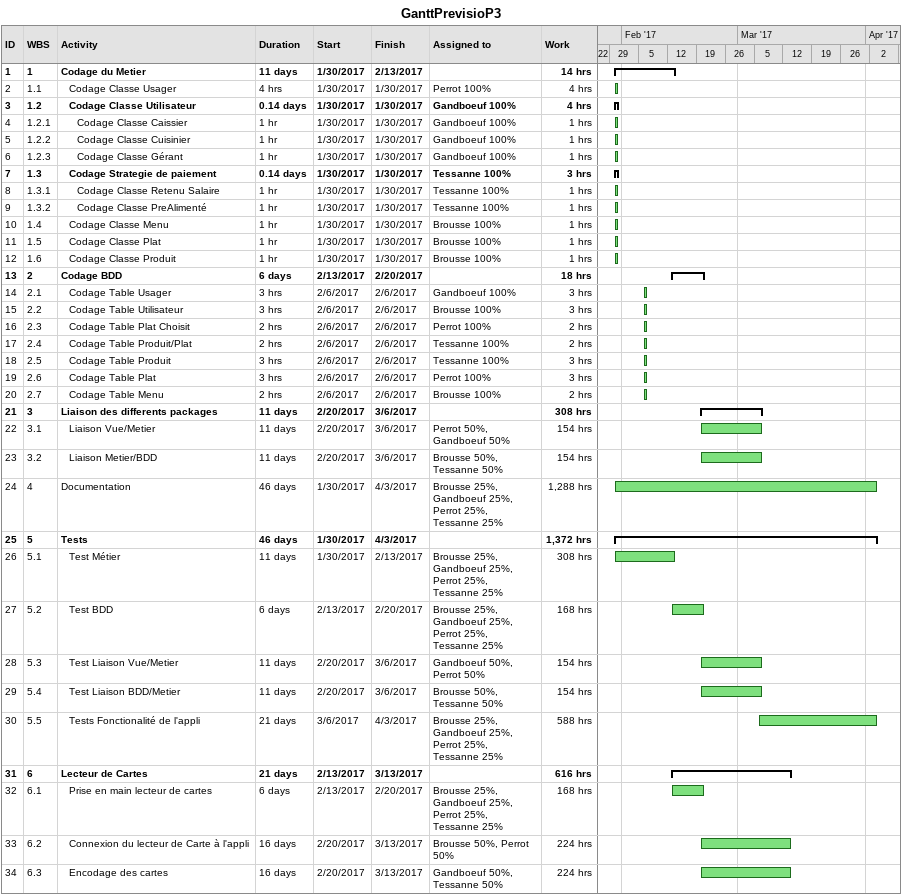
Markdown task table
GanttPrevisioP3

| ID | WBS | Task | Duration | Start | Finish | Resources | Work (h) |
|---|---|---|---|---|---|---|---|
| 1 | 1 | **Codage du Metier** | 11d | 2017-01-30 | 2017-02-13 |  | 14 |
| 2 | 1.1 | Codage Classe Usager | 4h | 2017-01-30 | 2017-01-30 | Perrot 100% | 4 |
| 3 | 1.2 | **Codage Classe Utilisateur** | 0.14d | 2017-01-30 | 2017-01-30 | Gandboeuf 100% | 4 |
| 4 | 1.2.1 | Codage Classe Caissier | 1h | 2017-01-30 | 2017-01-30 | Gandboeuf 100% | 1 |
| 5 | 1.2.2 | Codage Classe Cuisinier | 1h | 2017-01-30 | 2017-01-30 | Gandboeuf 100% | 1 |
| 6 | 1.2.3 | Codage Classe Gérant | 1h | 2017-01-30 | 2017-01-30 | Gandboeuf 100% | 1 |
| 7 | 1.3 | **Codage Strategie de paiement** | 0.14d | 2017-01-30 | 2017-01-30 | Tessanne 100% | 3 |
| 8 | 1.3.1 | Codage Classe Retenu Salaire | 1h | 2017-01-30 | 2017-01-30 | Tessanne 100% | 1 |
| 9 | 1.3.2 | Codage Classe PreAlimenté | 1h | 2017-01-30 | 2017-01-30 | Tessanne 100% | 1 |
| 10 | 1.4 | Codage Classe Menu | 1h | 2017-01-30 | 2017-01-30 | Brousse 100% | 1 |
| 11 | 1.5 | Codage Classe Plat | 1h | 2017-01-30 | 2017-01-30 | Brousse 100% | 1 |
| 12 | 1.6 | Codage Classe Produit | 1h | 2017-01-30 | 2017-01-30 | Brousse 100% | 1 |
| 13 | 2 | **Codage BDD** | 6d | 2017-02-13 | 2017-02-20 |  | 18 |
| 14 | 2.1 | Codage Table Usager | 3h | 2017-02-06 | 2017-02-06 | Gandboeuf 100% | 3 |
| 15 | 2.2 | Codage Table Utilisateur | 3h | 2017-02-06 | 2017-02-06 | Brousse 100% | 3 |
| 16 | 2.3 | Codage Table Plat Choisit | 2h | 2017-02-06 | 2017-02-06 | Perrot 100% | 2 |
| 17 | 2.4 | Codage Table Produit/Plat | 2h | 2017-02-06 | 2017-02-06 | Tessanne 100% | 2 |
| 18 | 2.5 | Codage Table Produit | 3h | 2017-02-06 | 2017-02-06 | Tessanne 100% | 3 |
| 19 | 2.6 | Codage Table Plat | 3h | 2017-02-06 | 2017-02-06 | Perrot 100% | 3 |
| 20 | 2.7 | Codage Table Menu | 2h | 2017-02-06 | 2017-02-06 | Brousse 100% | 2 |
| 21 | 3 | **Liaison des differents packages** | 11d | 2017-02-20 | 2017-03-06 |  | 308 |
| 22 | 3.1 | Liaison Vue/Metier | 11d | 2017-02-20 | 2017-03-06 | Perrot 50%, Gandboeuf 50% | 154 |
| 23 | 3.2 | Liaison Metier/BDD | 11d | 2017-02-20 | 2017-03-06 | Brousse 50%, Tessanne 50% | 154 |
| 24 | 4 | Documentation | 46d | 2017-01-30 | 2017-04-03 | Brousse 25%, Gandboeuf 25%, Perrot 25%, Tessanne 25% | 1288 |
| 25 | 5 | **Tests** | 46d | 2017-01-30 | 2017-04-03 |  | 1372 |
| 26 | 5.1 | Test Métier | 11d | 2017-01-30 | 2017-02-13 | Brousse 25%, Gandboeuf 25%, Perrot 25%, Tessanne 25% | 308 |
| 27 | 5.2 | Test BDD | 6d | 2017-02-13 | 2017-02-20 | Brousse 25%, Gandboeuf 25%, Perrot 25%, Tessanne 25% | 168 |
| 28 | 5.3 | Test Liaison Vue/Metier | 11d | 2017-02-20 | 2017-03-06 | Gandboeuf 50%, Perrot 50% | 154 |
| 29 | 5.4 | Test Liaison BDD/Metier | 11d | 2017-02-20 | 2017-03-06 | Brousse 50%, Tessanne 50% | 154 |
| 30 | 5.5 | Tests Fonctionalité de l'appli | 21d | 2017-03-06 | 2017-04-03 | Brousse 25%, Gandboeuf 25%, Perrot 25%, Tessanne 25% | 588 |
| 31 | 6 | **Lecteur de Cartes** | 21d | 2017-02-13 | 2017-03-13 |  | 616 |
| 32 | 6.1 | Prise en main lecteur de cartes | 6d | 2017-02-13 | 2017-02-20 | Brousse 25%, Gandboeuf 25%, Perrot 25%, Tessanne 25% | 168 |
| 33 | 6.2 | Connexion du lecteur de Carte à l'appli | 16d | 2017-02-20 | 2017-03-13 | Brousse 50%, Perrot 50% | 224 |
| 34 | 6.3 | Encodage des cartes | 16d | 2017-02-20 | 2017-03-13 | Gandboeuf 50%, Tessanne 50% | 224 |
